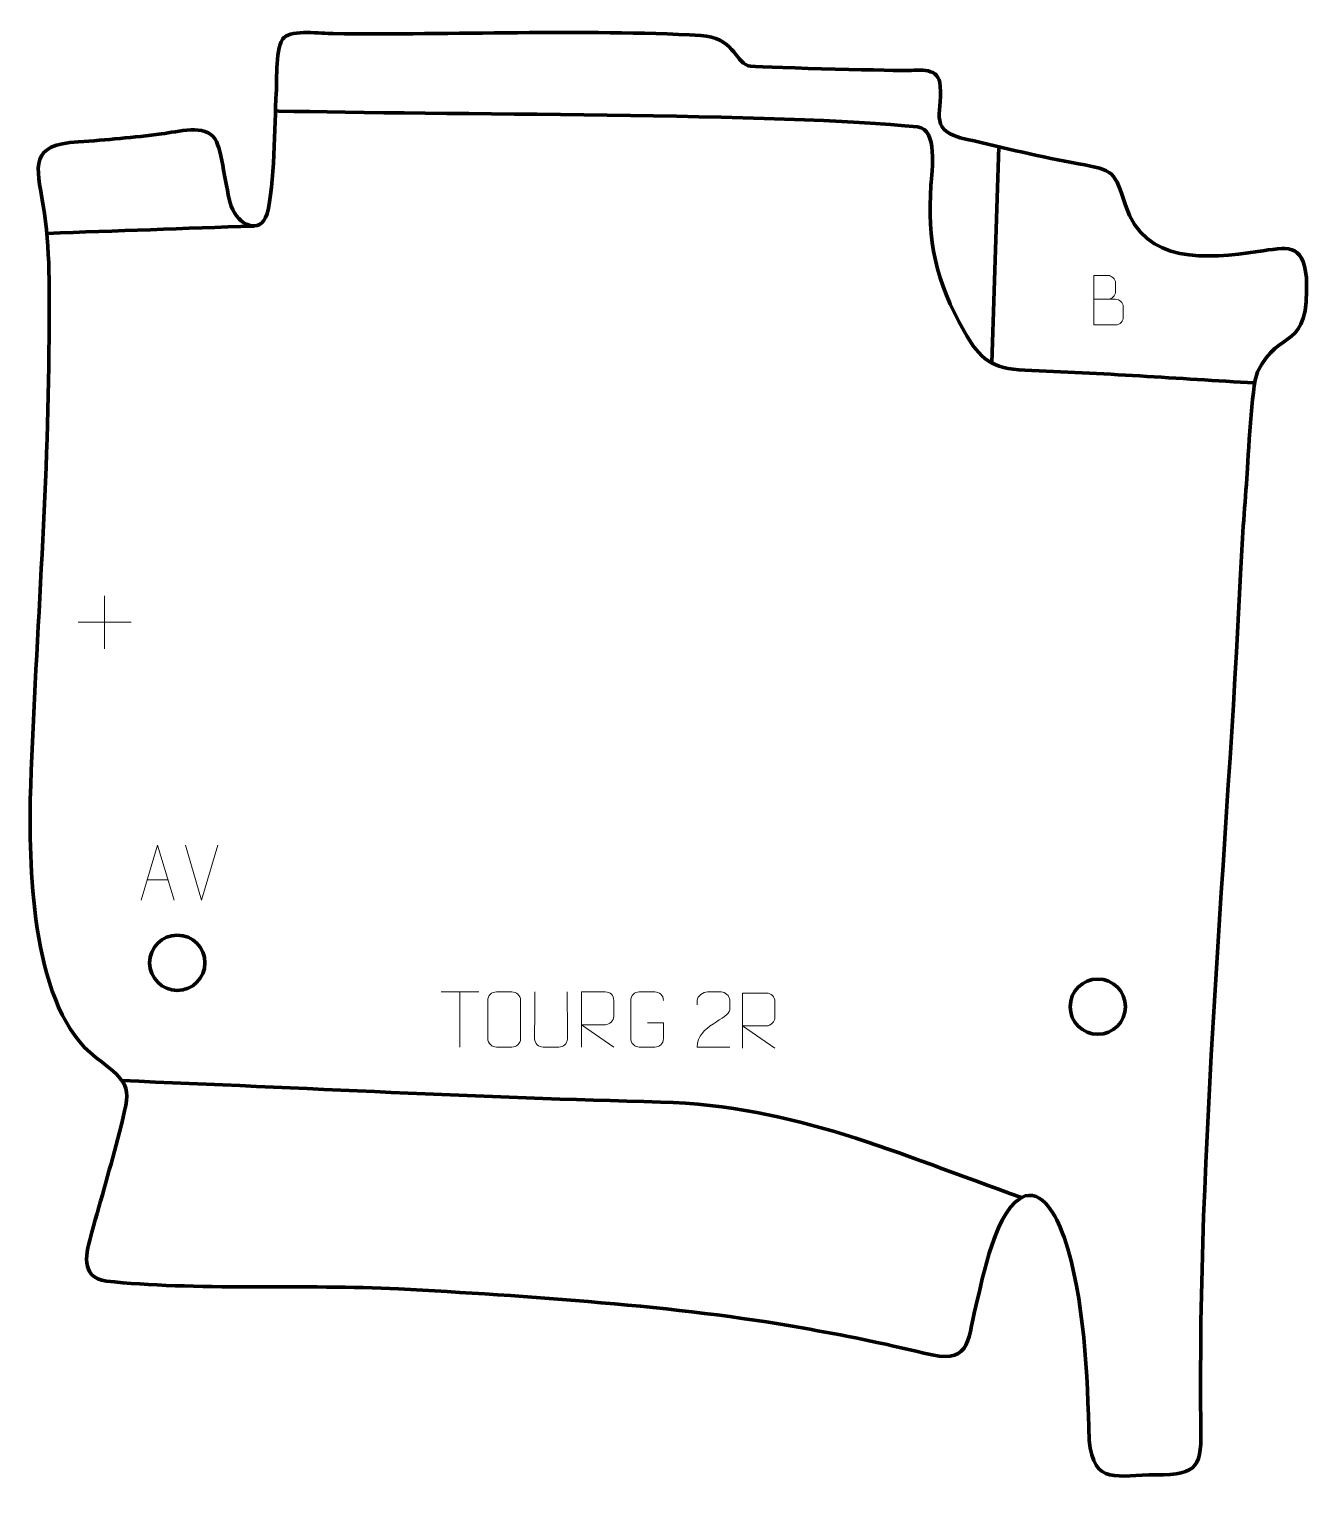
# Model space of a CAD drawing. Header units: millimetres. Extents: x -468 to 111, y 91 to 750.
import ezdxf

# ---------------------------------------------------------------- set-up
doc = ezdxf.new("R2010")
doc.units = ezdxf.units.MM
doc.header["$MEASUREMENT"] = 0
doc.layers.add('layer 1', color=7, linetype='Continuous')
doc.layers.add('layer 2', color=7, linetype='Continuous')

msp = doc.modelspace()

# ---------------------------------------------------------------- linework, layer by layer
at = {"layer": 'layer 1', "color": 142, "lineweight": 158}
for points, knots in [([(86.3237, 590.1495), (51.8745, 592.142), (16.7295, 594.6817), (-17.6779, 595.8994), (-17.6779, 595.8994), (-32.7621, 596.8358), (-37.675, 600.5187), (-45.1393, 613.5503), (-45.1393, 613.5503), (-57.9812, 635.9703), (-61.9015, 654.8553), (-60.1363, 679.5493), (-60.1363, 679.5493), (-59.6764, 685.9832), (-56.9636, 704.9406), (-66.2197, 705.9348), (-66.2197, 705.9348), (-124.9173, 712.239), (-285.532, 711.4465), (-355.0915, 713.1341), (-355.0915, 713.1341), (-355.0915, 713.1341), (-356.5918, 713.1705), (-356.5918, 713.1705)], [0, 0, 0, 0, 0.14285714, 0.14285714, 0.14285714, 0.14285714, 0.28571429, 0.28571429, 0.28571429, 0.28571429, 0.42857143, 0.42857143, 0.42857143, 0.42857143, 0.57142857, 0.57142857, 0.57142857, 0.57142857, 0.71428571, 0.71428571, 0.71428571, 0.71428571, 1, 1, 1, 1]), ([(-19.1611, 221.8562), (-75.599, 241.686), (-121.019, 263.0968), (-182.4342, 265.0266), (-182.4342, 265.0266), (-263.3787, 266.9922), (-345.0346, 271.4502), (-426.0082, 274.6795)], [0, 0, 0, 0, 0.33333333, 0.33333333, 0.33333333, 0.33333333, 1, 1, 1, 1])]:
    msp.add_open_spline(points, degree=3, knots=knots, dxfattribs=at)
for points in [[(-32.5341, 599.2391), (-32.5341, 599.2391), (-29.4886, 697.0061), (-29.4886, 697.0061)], [(-366.4463, 661.1361), (-397.5632, 660.0256), (-428.6802, 658.9147), (-459.7971, 657.8045)]]:
    msp.add_open_spline(points, degree=3, dxfattribs=at)
at = {"layer": 'layer 1', "color": 250, "lineweight": 9}
for points, knots in [([(13.5368, 628.0401), (16.7958, 628.0405), (20.0552, 628.0405), (23.3149, 628.0401), (23.3149, 628.0401), (25.0842, 628.0246), (26.8071, 626.4696), (26.8071, 624.6338), (26.8071, 624.6338), (26.8068, 623.623), (26.8068, 620.8917), (26.8071, 619.8806), (26.8071, 619.8806), (26.823, 618.2165), (25.4417, 616.4127), (23.3623, 616.4279), (23.3623, 616.4279), (20.1023, 616.4282), (16.8426, 616.4282), (13.5833, 616.4279), (13.5833, 616.4279), (13.5833, 623.8783), (13.5833, 631.3284), (13.5833, 638.7782), (13.5833, 638.7782), (15.7094, 638.7782), (17.8358, 638.7782), (19.9623, 638.7782), (19.9623, 638.7782), (21.4678, 638.794), (23.3458, 637.0828), (23.3617, 635.3251), (23.3617, 635.3251), (23.3613, 633.4745), (23.3613, 633.3438), (23.3617, 631.4929), (23.3617, 631.4929), (23.3771, 629.6423), (21.7162, 628.0246), (19.9158, 628.0401)], [0, 0, 0, 0, 0.09090909, 0.09090909, 0.09090909, 0.09090909, 0.18181818, 0.18181818, 0.18181818, 0.18181818, 0.27272727, 0.27272727, 0.27272727, 0.27272727, 0.36363636, 0.36363636, 0.36363636, 0.36363636, 0.45454545, 0.45454545, 0.45454545, 0.45454545, 0.54545455, 0.54545455, 0.54545455, 0.54545455, 0.63636364, 0.63636364, 0.63636364, 0.63636364, 0.72727273, 0.72727273, 0.72727273, 0.72727273, 0.81818182, 0.81818182, 0.81818182, 0.81818182, 1, 1, 1, 1]), ([(-417.3672, 356.2789), (-417.3672, 356.2789), (-409.9962, 381.2324), (-409.9962, 381.2324), (-409.9962, 381.2324), (-409.9962, 381.2324), (-402.4263, 356.2789), (-402.4263, 356.2789)], [0, 0, 0, 0, 0.33333333, 0.33333333, 0.33333333, 0.33333333, 1, 1, 1, 1]), ([(-256.6653, 314.8141), (-254.3396, 314.8141), (-252.0135, 314.8141), (-249.6874, 314.8141), (-249.6874, 314.8141), (-247.7408, 314.8497), (-245.7494, 313.3581), (-245.7227, 310.9205), (-245.7227, 310.9205), (-245.7231, 305.1736), (-245.7231, 299.4263), (-245.7227, 293.6786), (-245.7227, 293.6786), (-245.8625, 291.3552), (-247.5397, 289.8756), (-249.6874, 289.8648), (-249.6874, 289.8648), (-252.0193, 289.8652), (-254.3512, 289.8652), (-256.6827, 289.8648), (-256.6827, 289.8648), (-258.6077, 289.7594), (-260.5798, 291.6439), (-260.5686, 293.6612), (-260.5686, 293.6612), (-260.5683, 299.4313), (-260.5683, 305.201), (-260.5686, 310.9703), (-260.5686, 310.9703), (-260.5644, 313.1084), (-258.8177, 314.8276), (-256.6653, 314.8141)], [0, 0, 0, 0, 0.11111111, 0.11111111, 0.11111111, 0.11111111, 0.22222222, 0.22222222, 0.22222222, 0.22222222, 0.33333333, 0.33333333, 0.33333333, 0.33333333, 0.44444444, 0.44444444, 0.44444444, 0.44444444, 0.55555556, 0.55555556, 0.55555556, 0.55555556, 0.66666667, 0.66666667, 0.66666667, 0.66666667, 0.77777778, 0.77777778, 0.77777778, 0.77777778, 1, 1, 1, 1]), ([(-224.6399, 314.8183), (-224.6403, 309.2788), (-224.5445, 299.077), (-224.5441, 293.5366), (-224.5441, 293.5366), (-224.6839, 291.2971), (-226.3611, 289.8709), (-228.5088, 289.8604), (-228.5088, 289.8604), (-230.8407, 289.8608), (-233.1726, 289.8608), (-235.5041, 289.8604), (-235.5041, 289.8604), (-237.4291, 289.7589), (-239.4012, 291.5754), (-239.39, 293.5199), (-239.39, 293.5199), (-239.3897, 299.0818), (-239.2943, 309.2572), (-239.2947, 314.8183)], [0, 0, 0, 0, 0.16666667, 0.16666667, 0.16666667, 0.16666667, 0.33333333, 0.33333333, 0.33333333, 0.33333333, 0.5, 0.5, 0.5, 0.5, 0.66666667, 0.66666667, 0.66666667, 0.66666667, 1, 1, 1, 1]), ([(-218.2373, 289.8646), (-218.2373, 289.8646), (-218.2373, 314.8181), (-218.2373, 314.8181), (-218.2373, 314.8181), (-214.6425, 314.8181), (-211.047, 314.8181), (-207.4518, 314.8181), (-207.4518, 314.8181), (-205.1265, 314.7804), (-203.5692, 313.2904), (-203.5733, 310.924), (-203.5733, 310.924), (-203.5737, 308.8885), (-203.5737, 305.8291), (-203.5733, 303.7931), (-203.5733, 303.7931), (-203.5798, 301.9176), (-205.3921, 299.9758), (-207.4016, 299.9567), (-207.4016, 299.9567), (-207.4016, 299.9567), (-218.2373, 299.9567), (-218.2373, 299.9567), (-218.2373, 299.9567), (-218.2373, 299.9567), (-203.5826, 289.8646), (-203.5826, 289.8646)], [0, 0, 0, 0, 0.125, 0.125, 0.125, 0.125, 0.25, 0.25, 0.25, 0.25, 0.375, 0.375, 0.375, 0.375, 0.5, 0.5, 0.5, 0.5, 0.625, 0.625, 0.625, 0.625, 0.75, 0.75, 0.75, 0.75, 1, 1, 1, 1]), ([(-188.2679, 300.847), (-188.2679, 300.847), (-181.0998, 300.847), (-181.0998, 300.847), (-181.0998, 300.847), (-181.0998, 300.847), (-181.0998, 293.6789), (-181.0998, 293.6789), (-181.0998, 293.6789), (-181.2395, 291.3555), (-182.9167, 289.8759), (-185.0645, 289.8651), (-185.0645, 289.8651), (-187.3963, 289.8655), (-189.7283, 289.8655), (-192.0598, 289.8651), (-192.0598, 289.8651), (-193.9847, 289.7597), (-195.9569, 291.6442), (-195.9457, 293.6615), (-195.9457, 293.6615), (-195.9453, 299.4316), (-195.9453, 305.2013), (-195.9457, 310.9706), (-195.9457, 310.9706), (-195.9415, 313.1087), (-194.1947, 314.8279), (-192.0424, 314.8145), (-192.0424, 314.8145), (-189.7167, 314.8145), (-187.3906, 314.8145), (-185.0645, 314.8145), (-185.0645, 314.8145), (-183.1178, 314.8499), (-181.1264, 313.3584), (-181.0998, 310.9207)], [0, 0, 0, 0, 0.1, 0.1, 0.1, 0.1, 0.2, 0.2, 0.2, 0.2, 0.3, 0.3, 0.3, 0.3, 0.4, 0.4, 0.4, 0.4, 0.5, 0.5, 0.5, 0.5, 0.6, 0.6, 0.6, 0.6, 0.7, 0.7, 0.7, 0.7, 0.8, 0.8, 0.8, 0.8, 1, 1, 1, 1]), ([(-151.1514, 289.8509), (-156.0658, 289.8512), (-160.9802, 289.8512), (-165.8943, 289.8509), (-165.8943, 289.8509), (-165.8943, 299.7832), (-151.2433, 302.4244), (-151.1514, 306.7347), (-151.1514, 306.7347), (-151.1517, 308.1588), (-151.1517, 309.5825), (-151.1514, 311.0058), (-151.1514, 311.0058), (-151.1683, 313.0829), (-153.2911, 314.8077), (-154.9621, 314.825), (-154.9621, 314.825), (-157.0353, 314.8246), (-159.1082, 314.8246), (-161.1806, 314.825), (-161.1806, 314.825), (-163.0027, 314.8415), (-165.8274, 313.0494), (-165.8943, 310.9558), (-165.8943, 310.9558), (-165.8943, 310.9558), (-165.8943, 308.901), (-165.8943, 308.901)], [0, 0, 0, 0, 0.125, 0.125, 0.125, 0.125, 0.25, 0.25, 0.25, 0.25, 0.375, 0.375, 0.375, 0.375, 0.5, 0.5, 0.5, 0.5, 0.625, 0.625, 0.625, 0.625, 0.75, 0.75, 0.75, 0.75, 1, 1, 1, 1]), ([(-145.3814, 289.3322), (-145.3814, 289.3322), (-145.3814, 314.2857), (-145.3814, 314.2857), (-145.3814, 314.2857), (-141.7866, 314.2857), (-138.1911, 314.2857), (-134.5959, 314.2857), (-134.5959, 314.2857), (-132.2706, 314.248), (-130.7133, 312.758), (-130.7174, 310.3916), (-130.7174, 310.3916), (-130.7178, 308.3561), (-130.7178, 305.2967), (-130.7174, 303.2607), (-130.7174, 303.2607), (-130.7239, 301.3852), (-132.5362, 299.4434), (-134.5457, 299.4243), (-134.5457, 299.4243), (-134.5457, 299.4243), (-145.3814, 299.4243), (-145.3814, 299.4243), (-145.3814, 299.4243), (-145.3814, 299.4243), (-130.7267, 289.3322), (-130.7267, 289.3322)], [0, 0, 0, 0, 0.125, 0.125, 0.125, 0.125, 0.25, 0.25, 0.25, 0.25, 0.375, 0.375, 0.375, 0.375, 0.5, 0.5, 0.5, 0.5, 0.625, 0.625, 0.625, 0.625, 0.75, 0.75, 0.75, 0.75, 1, 1, 1, 1])]:
    msp.add_open_spline(points, degree=3, knots=knots, dxfattribs=at)
for points in [[(-433.8854, 493.9791), (-433.8854, 493.9791), (-433.8854, 470.0012), (-433.8854, 470.0012)], [(-445.8743, 481.9901), (-445.8743, 481.9901), (-421.8964, 481.9901), (-421.8964, 481.9901)], [(-390.0077, 356.2716), (-390.0077, 356.2716), (-397.3295, 381.2252), (-397.3295, 381.2252)], [(-382.6858, 381.2252), (-382.6858, 381.2252), (-390.0076, 356.2716), (-390.0076, 356.2716)], [(-414.6446, 365.5283), (-414.6446, 365.5283), (-405.1489, 365.5283), (-405.1489, 365.5283)], [(-281.6393, 314.7909), (-281.6393, 314.7909), (-264.6521, 314.7909), (-264.6521, 314.7909)], [(-273.1455, 289.8609), (-273.1455, 289.8609), (-273.1455, 314.8144), (-273.1455, 314.8144)]]:
    msp.add_open_spline(points, degree=3, dxfattribs=at)
at = {"layer": 'layer 2', "color": 142, "lineweight": 200}
for centre in [(-401.0049, 327.9781), (15.3173, 308.1338)]:
    msp.add_ellipse(centre, major_axis=(0, 12.5), ratio=1, dxfattribs=at)
at = {"layer": 'layer 2', "color": 242, "lineweight": 158}
msp.add_open_spline([(-467.5318, 401.8066), (-468.0018, 368.7105), (-466.5298, 306.9321), (-437.852, 285.2187), (-437.852, 285.2187), (-421.1375, 272.5633), (-422.0172, 271.7826), (-427.1645, 251.314), (-427.1645, 251.314), (-431.0921, 236.0456), (-435.4581, 221.2427), (-439.673, 206.098), (-439.673, 206.098), (-442.2051, 196.9996), (-445.3292, 185.7572), (-433.0044, 184.0764), (-433.0044, 184.0764), (-394.6098, 179.6586), (-341.9267, 182.6564), (-301.0174, 180.5338), (-301.0174, 180.5338), (-243.5838, 177.3646), (-174.5681, 172.9239), (-118.3686, 162.8947), (-118.3686, 162.8947), (-99.7351, 159.541), (-81.7353, 156.0093), (-63.3428, 151.4587), (-63.3428, 151.4587), (-42.3431, 146.2631), (-44.0264, 155.2835), (-39.8265, 172.6738), (-39.8265, 172.6738), (-36.8326, 184.9335), (-30.6284, 218.1816), (-17.4778, 222.5952), (-17.4778, 222.5952), (-8.1031, 224.6852), (-2.5387, 210.7948), (0.0516, 203.9376), (0.0516, 203.9376), (9.4836, 175.9953), (10.4867, 141.5569), (11.4781, 112.1499), (11.4781, 112.1499), (13.3015, 91.0071), (24.4676, 96.5931), (41.5147, 96.4754), (41.5147, 96.4754), (61.2212, 96.3395), (62.2272, 100.5854), (61.9582, 119.3827), (61.9582, 119.3827), (60.2134, 241.2972), (74.015, 379.6662), (79.866, 503.6575), (79.866, 503.6575), (80.5527, 518.2083), (81.6237, 532.5569), (82.7205, 547.0818), (82.7205, 547.0818), (83.4735, 557.1868), (84.6016, 587.6138), (87.6013, 595.2495), (87.6013, 595.2495), (97.4255, 615.7183), (111.2248, 603.4919), (109.6615, 637.6872), (109.6615, 637.6872), (107.902, 653.844), (101.1117, 651.5297), (87.6437, 649.5761), (87.6437, 649.5761), (65.0263, 646.3822), (36.4327, 643.6108), (27.8282, 670.5248), (27.8282, 670.5248), (22.9885, 685.663), (22.7597, 686.4662), (6.6607, 689.2479), (6.6607, 689.2479), (-10.146, 692.1517), (-27.0721, 696.5981), (-43.8002, 700.2787), (-43.8002, 700.2787), (-61.6164, 704.1988), (-54.9875, 711.0071), (-55.9319, 724.2976), (-55.9319, 724.2976), (-56.5699, 733.2758), (-64.5382, 731.4189), (-71.9555, 731.4474), (-71.9555, 731.4474), (-80.0386, 731.5226), (-140.6352, 732.811), (-142.8638, 733.6293), (-142.8638, 733.6293), (-148.835, 735.822), (-149.7044, 746.5228), (-164.2477, 747.2961), (-164.2477, 747.2961), (-217.9365, 750.1507), (-276.1698, 747.4682), (-330.4901, 748.1592), (-330.4901, 748.1592), (-335.8123, 748.2269), (-349.0122, 749.8929), (-352.6804, 746.4068), (-352.6804, 746.4068), (-356.6329, 742.6506), (-355.9003, 727.0358), (-356.2441, 721.1791), (-356.2441, 721.1791), (-357.09, 706.5129), (-356.848, 679.8183), (-360.4142, 666.5866), (-360.4142, 666.5866), (-363.5452, 656.8714), (-373.5115, 661.4639), (-376.6085, 670.0563), (-376.6085, 670.0563), (-379.0739, 677.6103), (-380.9008, 695.7756), (-383.8095, 700.3786), (-383.8095, 700.3786), (-388.307, 707.4962), (-400.8674, 703.6838), (-408.0893, 702.7763), (-408.0893, 702.7763), (-420.9023, 701.2105), (-432.8436, 700.0489), (-445.7296, 699.2211), (-445.7296, 699.2211), (-467.8656, 697.7992), (-464.8996, 688.9655), (-461.622, 670.4717), (-461.622, 670.4717), (-458.3312, 651.2591), (-458.9472, 630.2435), (-459.0178, 610.6764), (-459.0178, 610.6764), (-459.2691, 541.0478), (-465.1916, 471.403), (-467.5318, 401.8066)], degree=3, knots=[0, 0, 0, 0, 0.02702703, 0.02702703, 0.02702703, 0.02702703, 0.05405405, 0.05405405, 0.05405405, 0.05405405, 0.08108108, 0.08108108, 0.08108108, 0.08108108, 0.10810811, 0.10810811, 0.10810811, 0.10810811, 0.13513514, 0.13513514, 0.13513514, 0.13513514, 0.16216216, 0.16216216, 0.16216216, 0.16216216, 0.18918919, 0.18918919, 0.18918919, 0.18918919, 0.21621622, 0.21621622, 0.21621622, 0.21621622, 0.24324324, 0.24324324, 0.24324324, 0.24324324, 0.27027027, 0.27027027, 0.27027027, 0.27027027, 0.2972973, 0.2972973, 0.2972973, 0.2972973, 0.32432432, 0.32432432, 0.32432432, 0.32432432, 0.35135135, 0.35135135, 0.35135135, 0.35135135, 0.37837838, 0.37837838, 0.37837838, 0.37837838, 0.40540541, 0.40540541, 0.40540541, 0.40540541, 0.43243243, 0.43243243, 0.43243243, 0.43243243, 0.45945946, 0.45945946, 0.45945946, 0.45945946, 0.48648649, 0.48648649, 0.48648649, 0.48648649, 0.51351351, 0.51351351, 0.51351351, 0.51351351, 0.54054054, 0.54054054, 0.54054054, 0.54054054, 0.56756757, 0.56756757, 0.56756757, 0.56756757, 0.59459459, 0.59459459, 0.59459459, 0.59459459, 0.62162162, 0.62162162, 0.62162162, 0.62162162, 0.64864865, 0.64864865, 0.64864865, 0.64864865, 0.67567568, 0.67567568, 0.67567568, 0.67567568, 0.7027027, 0.7027027, 0.7027027, 0.7027027, 0.72972973, 0.72972973, 0.72972973, 0.72972973, 0.75675676, 0.75675676, 0.75675676, 0.75675676, 0.78378378, 0.78378378, 0.78378378, 0.78378378, 0.81081081, 0.81081081, 0.81081081, 0.81081081, 0.83783784, 0.83783784, 0.83783784, 0.83783784, 0.86486486, 0.86486486, 0.86486486, 0.86486486, 0.89189189, 0.89189189, 0.89189189, 0.89189189, 0.91891892, 0.91891892, 0.91891892, 0.91891892, 0.94594595, 0.94594595, 0.94594595, 0.94594595, 1, 1, 1, 1], dxfattribs=at)

doc.saveas('drawing.dxf')
